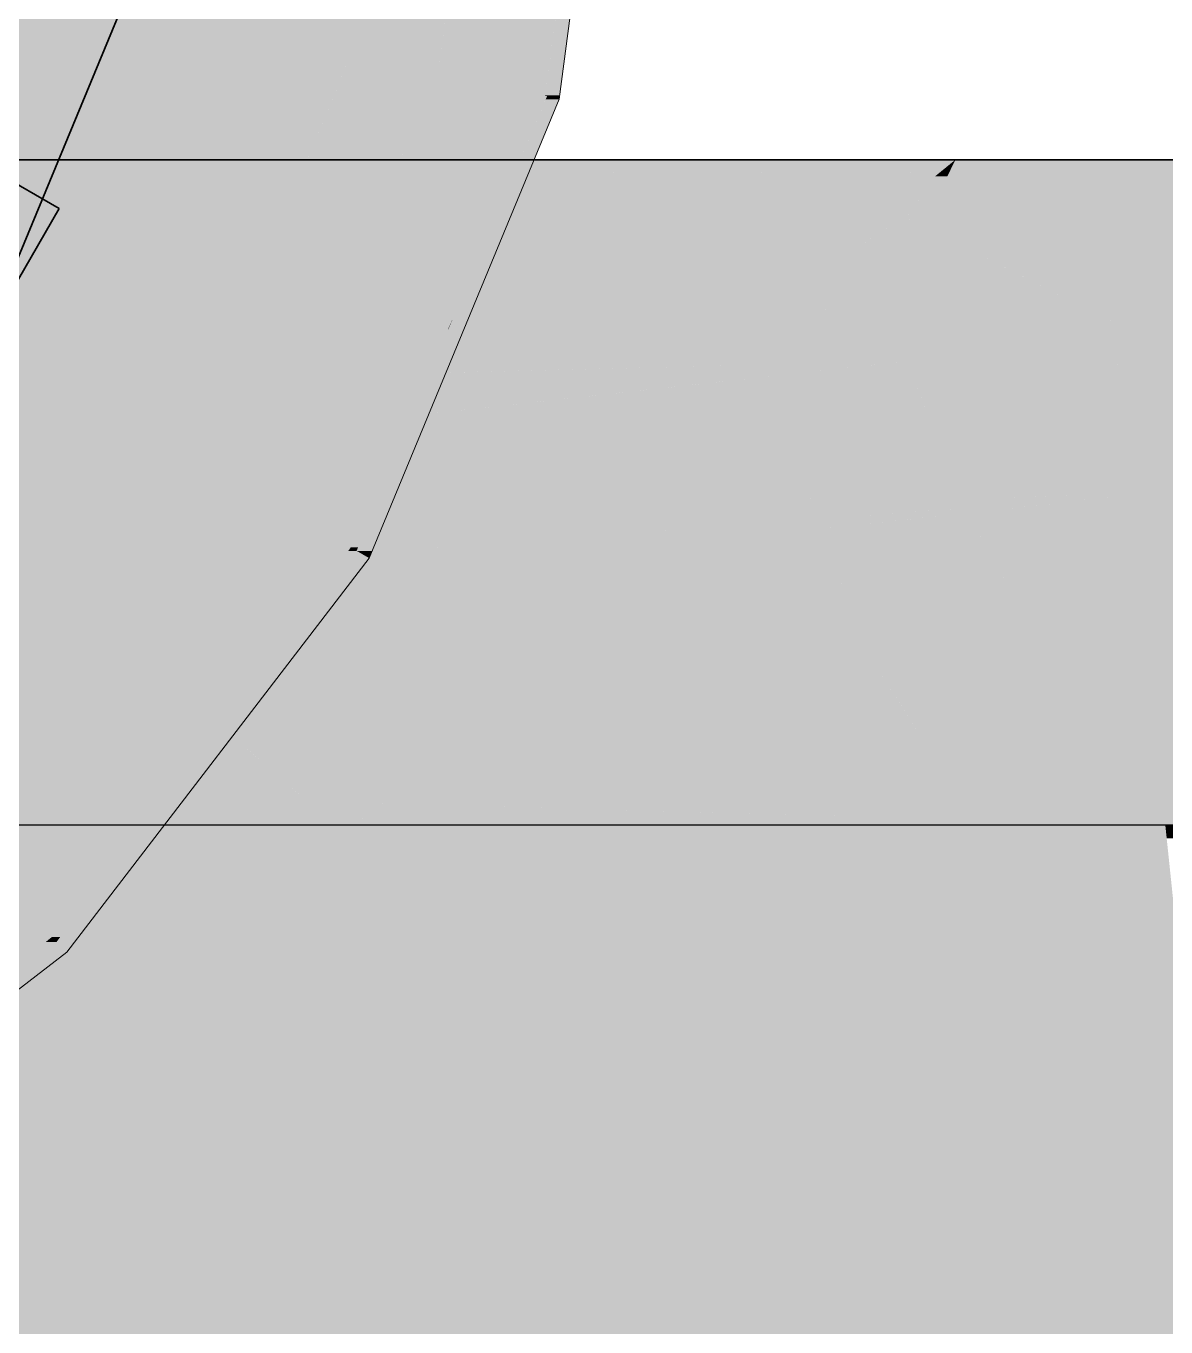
# Model space of a CAD drawing. Extents: x 0 to 756, y -25 to 420.
# Drawn here: x 315.05 to 321.22, y 298.57 to 305.62 of the extents above; entities that cross this region are included whole.
import ezdxf
from ezdxf.lldxf.tags import DXFTag

# ---------------------------------------------------------------- set-up
doc = ezdxf.new("R2010")
doc.units = 0
doc.layers.get('0').update_dxf_attribs({"lineweight": 25})
for name, color, linetype, lineweight, true_color in [('L_Schalldaempfer', 7, 'Continuous', 35, 0xababab), ('L_Schalldaempfer-Shading', 7, 'Continuous', 35, 0xababab), ('RL_Isolierung', 7, 'fein_strichliert', 18, 0x99ff99), ('Rohrleitung', 1, 'Continuous', 35, 0xff0000), ('Rohrleitung-Shading', 1, 'Continuous', 35, 0xff0000)]:
    doc.layers.add(name, color=color, linetype=linetype, lineweight=lineweight, true_color=true_color)
tags = doc.linetypes.add('fein_strichliert', pattern=[4, 1, -2, 1]).pattern_tags.tags
tags[8:9] = [DXFTag(74, 4), DXFTag(75, 0), DXFTag(340, '0'), DXFTag(46, 0.0), DXFTag(50, 0.0), DXFTag(44, 0.0), DXFTag(45, 0.0)]
tags[6:7] = [DXFTag(74, 4), DXFTag(75, 0), DXFTag(340, '0'), DXFTag(46, 0.0), DXFTag(50, 0.0), DXFTag(44, 0.0), DXFTag(45, 0.0)]
tags[4:5] = [DXFTag(74, 4), DXFTag(75, 0), DXFTag(340, '0'), DXFTag(46, 0.0), DXFTag(50, 0.0), DXFTag(44, 0.0), DXFTag(45, 0.0)]
tags = doc.linetypes.add('STRICHPUNKT2', pattern=[12.7, 6.35, -3.175, 0, -3.175]).pattern_tags.tags
tags[10:11] = [DXFTag(74, 4), DXFTag(75, 0), DXFTag(340, '0'), DXFTag(46, 0.0), DXFTag(50, 0.0), DXFTag(44, 0.0), DXFTag(45, 0.0)]
tags[8:9] = [DXFTag(74, 4), DXFTag(75, 0), DXFTag(340, '0'), DXFTag(46, 0.0), DXFTag(50, 0.0), DXFTag(44, 0.0), DXFTag(45, 0.0)]
tags[6:7] = [DXFTag(74, 4), DXFTag(75, 0), DXFTag(340, '0'), DXFTag(46, 0.0), DXFTag(50, 0.0), DXFTag(44, 0.0), DXFTag(45, 0.0)]
tags[4:5] = [DXFTag(74, 4), DXFTag(75, 0), DXFTag(340, '0'), DXFTag(46, 0.0), DXFTag(50, 0.0), DXFTag(44, 0.0), DXFTag(45, 0.0)]

# ---------------------------------------------------------------- blocks, each defined once
blk = doc.blocks.new('Shading-A0T78ON5OY', base_point=(304.2121, 306.6294))
at = {"layer": 'Rohrleitung-Shading', "color": 1, "true_color": 0xe80000}
for points in [[(317.3036, 305.517), (316.8329, 305.517), (317.6156, 307.8866)], [(316.8329, 305.517), (317.6156, 307.8866), (317.1449, 307.8866)], [(314.4583, 304.3756), (314.0708, 304.3756), (315.1211, 305.9757)], [(314.0708, 304.3756), (315.1211, 305.9757), (314.7336, 305.9757)], [(317.2876, 305.3952), (316.7825, 305.3952), (316.8329, 305.517)], [(317.2876, 305.3952), (317.3036, 305.517), (316.8329, 305.517)], [(316.4234, 303.3089), (315.9183, 303.3089), (317.2876, 305.3952)], [(315.9183, 303.3089), (317.2876, 305.3952), (316.7825, 305.3952)], [(316.326, 303.0736), (315.7377, 303.0736), (315.9183, 303.3089)], [(316.326, 303.0736), (316.4234, 303.3089), (315.9183, 303.3089)], [(315.0516, 301.4128), (314.4634, 301.4128), (316.326, 303.0736)], [(314.4634, 301.4128), (316.326, 303.0736), (315.7377, 303.0736)]]:
    blk.add_solid(points, dxfattribs=at)
at = {"layer": 'Rohrleitung-Shading', "color": 12, "true_color": 0xd00000}
for points in [[(317.6522, 305.3952), (317.2876, 305.3952), (317.9802, 307.8866)], [(317.2876, 305.3952), (317.9802, 307.8866), (317.6156, 307.8866)], [(314.6836, 304.1951), (314.3835, 304.1951), (315.3912, 305.9034)], [(314.3835, 304.1951), (315.3912, 305.9034), (315.0911, 305.9034)], [(317.6397, 305.3008), (317.2485, 305.3008), (317.2876, 305.3952)], [(317.6397, 305.3008), (317.6522, 305.3952), (317.2876, 305.3952)], [(316.7172, 303.0736), (316.326, 303.0736), (317.6397, 305.3008)], [(316.326, 303.0736), (317.6397, 305.3008), (317.2485, 305.3008)], [(316.6417, 302.8913), (316.1861, 302.8913), (316.326, 303.0736)], [(316.6417, 302.8913), (316.7172, 303.0736), (316.326, 303.0736)], [(315.2518, 301.08), (314.7962, 301.08), (316.6417, 302.8913)], [(314.7962, 301.08), (316.6417, 302.8913), (316.1861, 302.8913)], [(315.054, 300.8222), (314.5627, 300.8222), (314.7962, 301.08)], [(315.054, 300.8222), (315.2518, 301.08), (314.7962, 301.08)], [(313.4429, 299.586), (315.054, 300.8222), (314.5627, 300.8222)]]:
    blk.add_solid(points, dxfattribs=at)
at = {"layer": 'Rohrleitung-Shading', "color": 14, "true_color": 0xb20000}
for points in [[(317.8703, 305.3008), (317.6397, 305.3008), (318.2107, 307.8866)], [(317.6397, 305.3008), (318.2107, 307.8866), (317.9802, 307.8866)], [(314.8154, 304.0553), (314.6257, 304.0553), (315.562, 305.8576)], [(314.6257, 304.0553), (315.562, 305.8576), (315.3722, 305.8576)], [(317.3654, 304.0411), (317.1179, 304.0411), (317.6397, 305.3008)], [(317.8625, 305.2412), (317.6267, 305.2412), (317.6397, 305.3008)], [(317.8625, 305.2412), (317.8703, 305.3008), (317.6397, 305.3008)], [(317.3654, 304.0411), (317.8625, 305.2412), (317.6267, 305.2412)], [(316.8527, 302.8913), (316.6417, 302.8913), (317.3654, 304.0411)], [(316.6417, 302.8913), (317.3654, 304.0411), (317.1179, 304.0411)], [(317.3521, 304.009), (317.351, 304.009), (317.3654, 304.0411)], [(316.849, 302.7944), (316.8095, 302.7944), (317.3384, 303.9761)], [(316.8095, 302.7944), (317.3384, 303.9761), (317.3364, 303.9761)], [(317.3384, 303.9761), (317.3364, 303.9761), (317.351, 304.009)], [(317.3384, 303.9761), (317.3521, 304.009), (317.351, 304.009)], [(316.8095, 302.7944), (316.5674, 302.7944), (316.6417, 302.8913)], [(316.8095, 302.7944), (316.8527, 302.8913), (316.6417, 302.8913)], [(315.1751, 300.8222), (315.054, 300.8222), (316.8095, 302.7944)], [(315.054, 300.8222), (316.8095, 302.7944), (316.5674, 302.7944)], [(316.0456, 301.7702), (315.9607, 301.7702), (316.8095, 302.7944)], [(316.0078, 301.6897), (315.9856, 301.6897), (316.8095, 302.7944)], [(316.0078, 301.6897), (316.8413, 302.776), (316.7961, 302.776)], [(316.8413, 302.776), (316.7961, 302.776), (316.8095, 302.7944)], [(316.8413, 302.776), (316.849, 302.7944), (316.8095, 302.7944)], [(315.2412, 300.756), (315.1202, 300.756), (315.9607, 301.7702)], [(315.2364, 300.6852), (315.191, 300.6852), (316.0456, 301.7702)], [(315.191, 300.6852), (316.0456, 301.7702), (315.9607, 301.7702)], [(315.217, 300.6591), (316.0078, 301.6897), (315.9856, 301.6897)], [(315.1202, 300.756), (314.9677, 300.756), (315.054, 300.8222)], [(315.1202, 300.756), (315.1751, 300.8222), (315.054, 300.8222)], [(313.4429, 299.586), (315.1202, 300.756), (314.9677, 300.756)], [(314.4258, 300.1806), (314.2953, 300.1806), (315.1202, 300.756)], [(315.191, 300.6852), (315.0348, 300.6852), (315.1202, 300.756)], [(315.191, 300.6852), (315.2412, 300.756), (315.1202, 300.756)], [(314.988, 300.5206), (314.8362, 300.5206), (315.191, 300.6852)], [(314.8362, 300.5206), (315.191, 300.6852), (315.0348, 300.6852)], [(315.0365, 300.5206), (314.988, 300.5206), (315.217, 300.6591)], [(314.988, 300.5206), (315.217, 300.6591), (315.1589, 300.6591)], [(315.217, 300.6591), (315.1589, 300.6591), (315.191, 300.6852)], [(315.217, 300.6591), (315.2364, 300.6852), (315.191, 300.6852)]]:
    blk.add_solid(points, dxfattribs=at)
at = {"layer": 'Rohrleitung-Shading', "color": 14, "true_color": 0x900000}
for points in [[(317.9413, 305.2412), (317.8625, 305.2412), (318.2896, 307.8866)], [(317.8625, 305.2412), (318.2896, 307.8866), (318.2107, 307.8866)], [(314.8437, 303.9668), (314.7788, 303.9668), (315.6204, 305.8419)], [(314.7788, 303.9668), (315.6204, 305.8419), (315.5555, 305.8419)], [(317.3654, 304.0411), (317.8728, 305.2384), (317.8613, 305.2384)], [(317.8728, 305.2384), (317.8613, 305.2384), (317.8625, 305.2412)], [(317.9386, 305.2208), (317.9413, 305.2412), (317.8625, 305.2412)], [(317.9386, 305.2208), (317.8654, 305.2208), (317.8728, 305.2384)], [(317.3654, 304.0411), (317.9386, 305.2208), (317.8654, 305.2208)], [(317.45, 304.0411), (317.3654, 304.0411), (317.9386, 305.2208)], [(316.926, 302.776), (316.8413, 302.776), (317.45, 304.0411)], [(316.8413, 302.776), (317.45, 304.0411), (317.3654, 304.0411)], [(316.9096, 302.7366), (316.8111, 302.7366), (316.8413, 302.776)], [(316.9096, 302.7366), (316.926, 302.776), (316.8413, 302.776)], [(315.3156, 300.6591), (315.217, 300.6591), (316.9096, 302.7366)], [(315.217, 300.6591), (316.9096, 302.7366), (316.8111, 302.7366)], [(315.2728, 300.6034), (315.1443, 300.6034), (315.217, 300.6591)], [(315.2728, 300.6034), (315.3156, 300.6591), (315.217, 300.6591)], [(313.2286, 299.0348), (313.1002, 299.0348), (315.2728, 300.6034)], [(313.1002, 299.0348), (315.2728, 300.6034), (315.1443, 300.6034)]]:
    blk.add_solid(points, dxfattribs=at)
at = {"layer": 'Rohrleitung-Shading', "color": 1, "true_color": 0xf70000}
for points in [[(316.763, 305.5358), (312.0614, 305.5358), (312.5311, 306.6697)], [(316.8329, 305.517), (316.9847, 306.6697), (312.5311, 306.6697)], [(312.0938, 305.517), (316.763, 305.5358), (312.0614, 305.5358)], [(316.8329, 305.517), (312.0938, 305.517), (316.763, 305.5358)], [(315.9183, 303.3089), (316.8329, 305.517), (312.0938, 305.517)], [(315.9183, 303.3089), (312.5673, 303.3089), (313.7479, 304.562)], [(314.4634, 301.4128), (315.9183, 303.3089), (312.5673, 303.3089)]]:
    blk.add_solid(points, dxfattribs=at)
at = {"layer": 'Rohrleitung-Shading', "color": 1, "true_color": 0xf20000}
for points in [[(315.2312, 304.6294), (312.9863, 304.6294), (313.5475, 305.6015)], [(314.9924, 304.2159), (312.7475, 304.2159), (315.2312, 304.6294)], [(312.7475, 304.2159), (315.2312, 304.6294), (312.9863, 304.6294)]]:
    blk.add_solid(points, dxfattribs=at)
blk = doc.blocks.new('Shading-A0T78ONNOY', base_point=(299.2794, 297.693))
at = {"layer": 'L_Schalldaempfer-Shading', "color": 251, "true_color": 0x606060}
for points in [[(315.8765, 304.8362), (313.7174, 304.8362), (316.0846, 304.8929)], [(313.7174, 304.8362), (316.0846, 304.8929), (313.8175, 304.8929)], [(320.007, 304.8314), (315.8589, 304.8314), (320.0825, 304.8929)], [(315.8589, 304.8314), (320.0825, 304.8929), (316.0846, 304.8929)], [(320.0483, 304.8221), (319.9956, 304.8221), (320.0825, 304.8929)], [(320.0233, 304.7703), (321.2794, 304.7703), (320.0825, 304.8929)], [(321.2794, 304.7703), (320.0825, 304.8929), (321.2794, 304.8929)], [(313.6011, 304.7703), (319.9319, 304.7703), (313.6925, 304.8221)], [(313.6925, 304.8221), (319.9956, 304.8221), (313.7174, 304.8362)], [(319.9319, 304.7703), (313.6925, 304.8221), (319.9956, 304.8221)], [(315.8589, 304.8314), (315.8765, 304.8362), (313.7174, 304.8362)], [(319.9956, 304.8221), (320.007, 304.8314), (315.8589, 304.8314)], [(319.9319, 304.7703), (320.0398, 304.8044), (319.9738, 304.8044)], [(319.9319, 304.7703), (320.0233, 304.7703), (320.0398, 304.8044)], [(320.0398, 304.8044), (319.9738, 304.8044), (320.0483, 304.822)], [(319.9738, 304.8044), (320.0483, 304.822), (319.9955, 304.822)], [(320.0483, 304.822), (319.9955, 304.822), (319.9956, 304.8221)], [(320.0483, 304.822), (320.0483, 304.8221), (319.9956, 304.8221)]]:
    blk.add_solid(points, dxfattribs=at)
at = {"layer": 'L_Schalldaempfer-Shading', "color": 8, "true_color": 0x767676}
for points in [[(313.64, 304.6177), (319.9319, 304.7703), (313.6011, 304.7703)], [(319.8583, 304.6177), (313.64, 304.6177), (319.9319, 304.7703)], [(319.8311, 304.5612), (320.1007, 304.5612), (319.9319, 304.7703)], [(320.1007, 304.5612), (319.9319, 304.7703), (320.0233, 304.7703)], [(321.2794, 304.4106), (321.2794, 304.7703), (320.0233, 304.7703)], [(320.0777, 304.6233), (320.5368, 304.6233), (320.0233, 304.7703)], [(313.6843, 304.4442), (319.8583, 304.6177), (313.64, 304.6177)], [(313.6843, 304.4442), (319.5897, 304.4442), (319.8583, 304.6177)], [(319.5378, 304.4106), (319.7585, 304.4106), (319.8583, 304.6177)], [(321.0381, 304.4106), (321.2794, 304.4106), (320.0777, 304.6233)], [(321.2794, 304.4106), (320.0777, 304.6233), (320.5368, 304.6233)], [(320.1564, 304.4106), (321.0381, 304.4106), (320.0777, 304.6233)], [(319.7585, 304.4106), (320.1564, 304.4106), (319.8311, 304.5612)], [(320.1564, 304.4106), (319.8311, 304.5612), (320.1007, 304.5612)], [(313.6928, 304.4106), (319.5378, 304.4106), (313.6843, 304.4442)], [(319.5378, 304.4106), (313.6843, 304.4442), (319.5897, 304.4442)]]:
    blk.add_solid(points, dxfattribs=at)
at = {"layer": 'L_Schalldaempfer-Shading', "color": 252, "true_color": 0x898989}
for points in [[(314.0863, 303.8385), (319.2618, 303.8385), (313.6928, 304.4106)], [(319.2618, 303.8385), (313.6928, 304.4106), (319.5378, 304.4106)], [(319.3774, 304.0781), (319.7893, 304.0781), (319.5378, 304.4106)], [(319.7893, 304.0781), (319.5378, 304.4106), (319.7585, 304.4106)], [(319.7893, 304.0781), (320.3403, 304.0781), (319.7585, 304.4106)], [(320.3403, 304.0781), (319.7585, 304.4106), (320.1564, 304.4106)], [(320.3507, 304.3117), (321.0381, 304.4106), (320.1564, 304.4106)], [(320.3403, 304.0781), (320.8091, 304.0781), (320.1564, 304.4106)], [(321.2794, 304.3117), (320.3507, 304.3117), (321.0381, 304.4106)], [(321.2794, 304.3117), (321.2794, 304.4106), (321.0381, 304.4106)], [(320.8091, 304.0781), (321.2794, 304.3117), (320.3507, 304.3117)], [(320.8091, 304.0781), (321.2794, 304.0781), (321.2794, 304.3117)], [(319.2618, 303.8385), (319.8115, 303.8385), (319.3774, 304.0781)], [(319.8115, 303.8385), (319.3774, 304.0781), (319.7893, 304.0781)], [(319.8115, 303.8385), (320.4727, 303.8385), (319.7893, 304.0781)], [(320.4727, 303.8385), (319.7893, 304.0781), (320.3403, 304.0781)], [(320.4205, 303.933), (320.8091, 304.0781), (320.3403, 304.0781)], [(321.0939, 303.933), (320.4205, 303.933), (320.8091, 304.0781)], [(321.2794, 303.8385), (321.2794, 304.0781), (320.8091, 304.0781)], [(320.8265, 303.8385), (321.2794, 303.8385), (320.4205, 303.933)], [(321.2794, 303.8385), (321.0939, 303.933), (320.4205, 303.933)], [(320.4727, 303.8385), (320.8265, 303.8385), (320.4205, 303.933)], [(312.9502, 298.4029), (321.2794, 298.7474), (310.7367, 298.7474)], [(321.2794, 298.4029), (312.9502, 298.4029), (321.2794, 298.7474)]]:
    blk.add_solid(points, dxfattribs=at)
at = {"layer": 'L_Schalldaempfer-Shading', "color": 253, "true_color": 0x999999}
for points in [[(314.1309, 303.7888), (319.2618, 303.8385), (314.0863, 303.8385)], [(319.2634, 303.7888), (314.1309, 303.7888), (319.2618, 303.8385)], [(319.263, 303.8026), (319.8115, 303.8385), (319.2618, 303.8385)], [(319.8248, 303.8026), (319.263, 303.8026), (319.8115, 303.8385)], [(319.8188, 303.8189), (320.4727, 303.8385), (319.8115, 303.8385)], [(320.4853, 303.8189), (319.8188, 303.8189), (320.4727, 303.8385)], [(319.8248, 303.8026), (320.4853, 303.8189), (319.8188, 303.8189)], [(319.8248, 303.8026), (320.4958, 303.8026), (320.4853, 303.8189)], [(320.4795, 303.828), (320.8265, 303.8385), (320.4727, 303.8385)], [(320.8531, 303.828), (320.4795, 303.828), (320.8265, 303.8385)], [(320.4853, 303.8189), (320.8531, 303.828), (320.4795, 303.828)], [(320.8761, 303.8189), (320.4853, 303.8189), (320.8531, 303.828)], [(321.2794, 303.6595), (320.8761, 303.8189), (320.4853, 303.8189)], [(320.5875, 303.6595), (321.2794, 303.6595), (320.4853, 303.8189)], [(320.8531, 303.828), (321.2794, 303.8385), (320.8265, 303.8385)], [(321.2794, 303.828), (320.8531, 303.828), (321.2794, 303.8385)], [(321.2794, 303.6595), (321.2794, 303.828), (320.8531, 303.828)], [(314.2421, 303.6649), (319.2634, 303.7888), (314.1309, 303.7888)], [(319.2649, 303.7412), (317.337, 303.7412), (319.2634, 303.7888)], [(319.2634, 303.7888), (319.8248, 303.8026), (319.263, 303.8026)], [(319.6985, 303.7888), (319.2634, 303.7888), (319.8248, 303.8026)], [(319.2649, 303.7412), (319.6985, 303.7888), (319.2634, 303.7888)], [(319.2649, 303.7412), (319.8475, 303.7412), (319.8248, 303.8026)], [(320.0875, 303.093), (320.9507, 303.093), (319.8248, 303.8026)], [(320.9507, 303.093), (319.8248, 303.8026), (320.4958, 303.8026)], [(314.2421, 303.6649), (318.5684, 303.6649), (319.2649, 303.7412)], [(314.2421, 303.6649), (319.2649, 303.7412), (317.337, 303.7412)], [(316.201, 303.4052), (319.2755, 303.4052), (319.2649, 303.7412)], [(319.2853, 303.093), (320.0875, 303.093), (319.2649, 303.7412)], [(320.0875, 303.093), (319.2649, 303.7412), (319.8475, 303.7412)], [(314.4749, 303.4052), (316.201, 303.4052), (314.2421, 303.6649)], [(316.201, 303.4052), (314.2421, 303.6649), (318.5684, 303.6649)], [(320.9507, 303.093), (321.2794, 303.093), (320.5875, 303.6595)], [(321.2794, 303.093), (320.5875, 303.6595), (321.2794, 303.6595)], [(314.6294, 303.2328), (316.201, 303.4052), (314.4749, 303.4052)], [(315.4028, 303.2328), (314.6294, 303.2328), (316.201, 303.4052)], [(314.7549, 303.093), (319.2853, 303.093), (316.201, 303.4052)], [(319.2853, 303.093), (316.201, 303.4052), (319.2755, 303.4052)], [(314.7549, 303.093), (315.4028, 303.2328), (314.6294, 303.2328)], [(306.6562, 299.4253), (321.2794, 299.493), (306.6405, 299.493)], [(306.6562, 299.4253), (321.2794, 299.4253), (321.2794, 299.493)], [(310.7367, 298.7474), (321.2794, 298.7474), (306.6562, 299.4253)], [(321.2794, 298.7474), (306.6562, 299.4253), (321.2794, 299.4253)]]:
    blk.add_solid(points, dxfattribs=at)
at = {"layer": 'L_Schalldaempfer-Shading', "color": 253, "true_color": 0xa4a4a4}
for points in [[(314.8198, 303.0301), (319.2853, 303.093), (314.7549, 303.093)], [(319.3086, 303.0301), (314.8198, 303.0301), (319.2853, 303.093)], [(319.2992, 303.0556), (320.0875, 303.093), (319.2853, 303.093)], [(320.1081, 303.0556), (319.2992, 303.0556), (320.0875, 303.093)], [(319.3086, 303.0301), (320.1081, 303.0556), (319.2992, 303.0556)], [(320.1222, 303.0301), (319.3086, 303.0301), (320.1081, 303.0556)], [(320.0931, 303.0827), (320.9507, 303.093), (320.0875, 303.093)], [(320.9579, 303.0827), (320.0931, 303.0827), (320.9507, 303.093)], [(320.1081, 303.0556), (320.9579, 303.0827), (320.0931, 303.0827)], [(320.7791, 303.0556), (320.1081, 303.0556), (320.967, 303.0696)], [(320.1081, 303.0556), (320.967, 303.0696), (320.5483, 303.0696)], [(320.1347, 303.0075), (320.7791, 303.0556), (320.1081, 303.0556)], [(320.3928, 303.0075), (320.1347, 303.0075), (320.967, 303.0696)], [(320.1493, 302.9811), (320.9998, 302.9811), (320.967, 303.0696)], [(320.967, 303.0696), (320.5483, 303.0696), (320.9579, 303.0827)], [(320.9579, 303.0827), (321.2794, 303.093), (320.9507, 303.093)], [(321.142, 303.0827), (320.9579, 303.0827), (321.2794, 303.093)], [(320.967, 303.0696), (321.142, 303.0827), (320.9579, 303.0827)], [(321.2794, 303.0696), (320.967, 303.0696), (321.2794, 303.093)], [(321.2794, 302.6229), (321.1322, 302.6229), (320.967, 303.0696)], [(321.2794, 302.6229), (321.2794, 303.0696), (320.967, 303.0696)], [(314.9631, 302.8916), (319.3086, 303.0301), (314.8198, 303.0301)], [(319.339, 302.9481), (316.7342, 302.9481), (319.3086, 303.0301)], [(319.317, 303.0075), (320.1222, 303.0301), (319.3086, 303.0301)], [(320.1347, 303.0075), (319.317, 303.0075), (320.1222, 303.0301)], [(319.339, 302.9481), (320.1347, 303.0075), (319.317, 303.0075)], [(319.8439, 302.9481), (319.339, 302.9481), (320.1493, 302.9811)], [(319.339, 302.9481), (320.1493, 302.9811), (319.7816, 302.9811)], [(319.3584, 302.8955), (320.1966, 302.8955), (320.1493, 302.9811)], [(320.1493, 302.9811), (319.7816, 302.9811), (320.1347, 303.0075)], [(320.1493, 302.9811), (320.3928, 303.0075), (320.1347, 303.0075)], [(320.5675, 302.2247), (321.2794, 302.2247), (320.1493, 302.9811)], [(321.2794, 302.2247), (320.1493, 302.9811), (320.9998, 302.9811)], [(318.5827, 302.8916), (314.9631, 302.8916), (319.339, 302.9481)], [(314.9631, 302.8916), (319.339, 302.9481), (316.7342, 302.9481)], [(319.3584, 302.8955), (318.635, 302.8955), (319.339, 302.9481)], [(319.3584, 302.8955), (319.8439, 302.9481), (319.339, 302.9481)], [(315.2225, 302.6407), (314.0708, 302.6407), (315.0035, 302.8525)], [(315.2225, 302.6407), (318.5827, 302.8916), (314.9631, 302.8916)], [(317.0049, 302.6407), (315.2225, 302.6407), (319.3584, 302.8955)], [(315.2225, 302.6407), (319.3584, 302.8955), (318.635, 302.8955)], [(316.5205, 302.5883), (319.4721, 302.5883), (319.3584, 302.8955)], [(319.6067, 302.2247), (320.5675, 302.2247), (319.3584, 302.8955)], [(320.5675, 302.2247), (319.3584, 302.8955), (320.1966, 302.8955)], [(314.1927, 302.5638), (315.2225, 302.6407), (314.0708, 302.6407)], [(315.3021, 302.5638), (314.1927, 302.5638), (315.2225, 302.6407)], [(316.5205, 302.5883), (317.0049, 302.6407), (315.2225, 302.6407)], [(315.2767, 302.5883), (316.5205, 302.5883), (315.2225, 302.6407)], [(321.2794, 302.2247), (321.2794, 302.6229), (321.1322, 302.6229)], [(314.3459, 302.4673), (315.3021, 302.5638), (314.1927, 302.5638)], [(315.4019, 302.4673), (314.3459, 302.4673), (315.3021, 302.5638)], [(315.4019, 302.4673), (316.5205, 302.5883), (315.2767, 302.5883)], [(315.4019, 302.4673), (319.4721, 302.5883), (316.5205, 302.5883)], [(315.4019, 302.4673), (319.5169, 302.4673), (319.4721, 302.5883)], [(314.5006, 302.3697), (315.4019, 302.4673), (314.3459, 302.4673)], [(314.5006, 302.3697), (315.5029, 302.3697), (315.4019, 302.4673)], [(315.6528, 302.2247), (319.6067, 302.2247), (315.4019, 302.4673)], [(319.6067, 302.2247), (315.4019, 302.4673), (319.5169, 302.4673)], [(314.7305, 302.2247), (315.6528, 302.2247), (314.5006, 302.3697)], [(315.6528, 302.2247), (314.5006, 302.3697), (315.5029, 302.3697)], [(321.2794, 299.493), (321.2794, 300.3612), (307.4234, 300.3612)], [(306.6405, 299.493), (321.2794, 299.493), (306.5316, 300.0778)], [(321.2794, 299.493), (306.5316, 300.0778), (311.9468, 300.0778)]]:
    blk.add_solid(points, dxfattribs=at)
at = {"layer": 'L_Schalldaempfer-Shading', "color": 253, "true_color": 0xaaaaaa}
for points in [[(315.2949, 301.8795), (313.2975, 301.8795), (314.7305, 302.2247)], [(315.2283, 301.9203), (315.6528, 302.2247), (314.7305, 302.2247)], [(316.0012, 301.9203), (315.2283, 301.9203), (315.6528, 302.2247)], [(315.7593, 302.1317), (319.6067, 302.2247), (315.6528, 302.2247)], [(319.6664, 302.1317), (315.7593, 302.1317), (319.6067, 302.2247)], [(319.632, 302.1852), (320.5675, 302.2247), (319.6067, 302.2247)], [(320.5951, 302.1852), (319.632, 302.1852), (320.5675, 302.2247)], [(320.5951, 302.1852), (321.2794, 302.2247), (320.5675, 302.2247)], [(320.5951, 302.1852), (321.2794, 302.1852), (321.2794, 302.2247)], [(316.0012, 301.9203), (319.6664, 302.1317), (315.7593, 302.1317)], [(316.0012, 301.9203), (319.8018, 301.9203), (319.6664, 302.1317)], [(319.6664, 302.1317), (320.5951, 302.1852), (319.632, 302.1852)], [(320.6326, 302.1317), (319.6664, 302.1317), (320.5951, 302.1852)], [(320.186, 301.3211), (320.6326, 302.1317), (319.6664, 302.1317)], [(321.1993, 301.3211), (320.186, 301.3211), (320.6326, 302.1317)], [(321.219, 301.2929), (321.2794, 301.2929), (320.5951, 302.1852)], [(321.2794, 301.2929), (320.5951, 302.1852), (321.2794, 302.1852)], [(315.2949, 301.8795), (316.0012, 301.9203), (315.2283, 301.9203)], [(316.0478, 301.8795), (315.2949, 301.8795), (316.0012, 301.9203)], [(316.2725, 301.6832), (319.9539, 301.6832), (316.0012, 301.9203)], [(319.9539, 301.6832), (316.0012, 301.9203), (319.8018, 301.9203)], [(313.3421, 301.7669), (315.2949, 301.8795), (313.2975, 301.8795)], [(315.4791, 301.7669), (313.3421, 301.7669), (315.2949, 301.8795)], [(316.0226, 301.4345), (316.0478, 301.8795), (315.2949, 301.8795)], [(316.557, 301.4345), (316.0226, 301.4345), (316.0478, 301.8795)], [(316.0226, 301.4345), (315.4791, 301.7669), (313.3421, 301.7669)], [(308.3551, 301.2929), (317.1646, 301.2929), (307.9649, 301.6832)], [(317.1646, 301.2929), (307.9649, 301.6832), (314.0174, 301.6832)], [(316.5742, 301.4195), (319.9539, 301.6832), (316.2725, 301.6832)], [(320.1229, 301.4195), (316.5742, 301.4195), (319.9539, 301.6832)], [(316.5742, 301.4195), (316.557, 301.4345), (316.0226, 301.4345)], [(316.5742, 301.4195), (316.1437, 301.4195), (316.0226, 301.4345)], [(316.6453, 301.3573), (316.5742, 301.4195), (316.1437, 301.4195)], [(320.186, 301.3211), (320.1229, 301.4195), (316.5742, 301.4195)], [(318.8566, 301.3573), (316.6453, 301.3573), (316.5742, 301.4195)], [(316.9374, 301.3211), (320.186, 301.3211), (316.6453, 301.3573)], [(320.186, 301.3211), (318.8566, 301.3573), (316.6453, 301.3573)], [(307.7778, 300.7156), (321.2794, 300.7156), (308.3551, 301.2929)], [(321.2794, 300.7156), (317.1646, 301.2929), (308.3551, 301.2929)], [(317.1646, 301.2929), (320.204, 301.2929), (316.9374, 301.3211)], [(320.204, 301.2929), (316.9374, 301.3211), (320.186, 301.3211)], [(320.6398, 300.8053), (320.204, 301.2929), (317.1646, 301.2929)], [(321.219, 301.2929), (321.1993, 301.3211), (320.186, 301.3211)], [(320.204, 301.2929), (321.219, 301.2929), (320.186, 301.3211)], [(320.6398, 300.8053), (321.219, 301.2929), (320.204, 301.2929)], [(321.27, 300.8053), (320.6398, 300.8053), (321.219, 301.2929)], [(321.2794, 301.2206), (321.2266, 301.2206), (321.219, 301.2929)], [(321.2794, 301.2206), (321.2794, 301.2929), (321.219, 301.2929)], [(321.2794, 300.7156), (321.27, 300.8053), (320.6398, 300.8053)], [(307.4234, 300.3612), (321.2794, 300.3612), (307.7778, 300.7156)], [(321.2794, 300.3612), (307.7778, 300.7156), (321.2794, 300.7156)]]:
    blk.add_solid(points, dxfattribs=at)
blk = doc.blocks.new('SyTechCenter-A0T78OT7OY', base_point=(297.6896, 297.5866))
at = {"color": 0, "linetype": 'ByBlock', "lineweight": -2, "ltscale": 0.35}
for p, q in [((314.8312, 303.9366), (315.6204, 305.8419)), ((315.2312, 304.6294), (313.5475, 305.6015)), ((314.4518, 305.0794), (315.2312, 304.6294)), ((314.4312, 303.2438), (315.2312, 304.6294))]:
    blk.add_line(p, q, dxfattribs=at)
at = {"layer": 'RL_Isolierung', "linetype": 'fein_strichliert', "ltscale": 0.18}
for p, q in [((317.9386, 305.2208), (318.2896, 307.8866)), ((316.9096, 302.7366), (317.9386, 305.2208)), ((315.2728, 300.6034), (316.9096, 302.7366)), ((313.1396, 298.9665), (315.2728, 300.6034))]:
    blk.add_line(p, q, dxfattribs=at)
blk = doc.blocks.new('Telefonieschalldämpfer-A0T78OTNOY', base_point=(298.2794, 297.693))
at = {"color": 0, "linetype": 'ByBlock', "lineweight": -2, "ltscale": 0.35}
blk.add_line((321.2794, 304.8929), (299.2794, 304.8929), dxfattribs=at)
at = {"color": 0, "linetype": 'STRICHPUNKT2', "lineweight": 25, "ltscale": 0.25}
blk.add_line((298.2794, 301.2929), (322.2794, 301.2929), dxfattribs=at)

msp = doc.modelspace()

# ---------------------------------------------------------------- block references
at = {"layer": 'L_Schalldaempfer'}
msp.add_blockref('Shading-A0T78ONNOY', (299.2794, 297.693), dxfattribs=at)
at = {"layer": 'L_Schalldaempfer', "ltscale": 0.35}
msp.add_blockref('Telefonieschalldämpfer-A0T78OTNOY', (298.2794, 297.693), dxfattribs=at)
at = {"layer": 'Rohrleitung'}
msp.add_blockref('Shading-A0T78ON5OY', (304.2121, 306.6294), dxfattribs=at)
at = {"layer": 'Rohrleitung', "ltscale": 0.7}
msp.add_blockref('SyTechCenter-A0T78OT7OY', (297.6896, 297.5866), dxfattribs=at)

doc.saveas('drawing.dxf')
